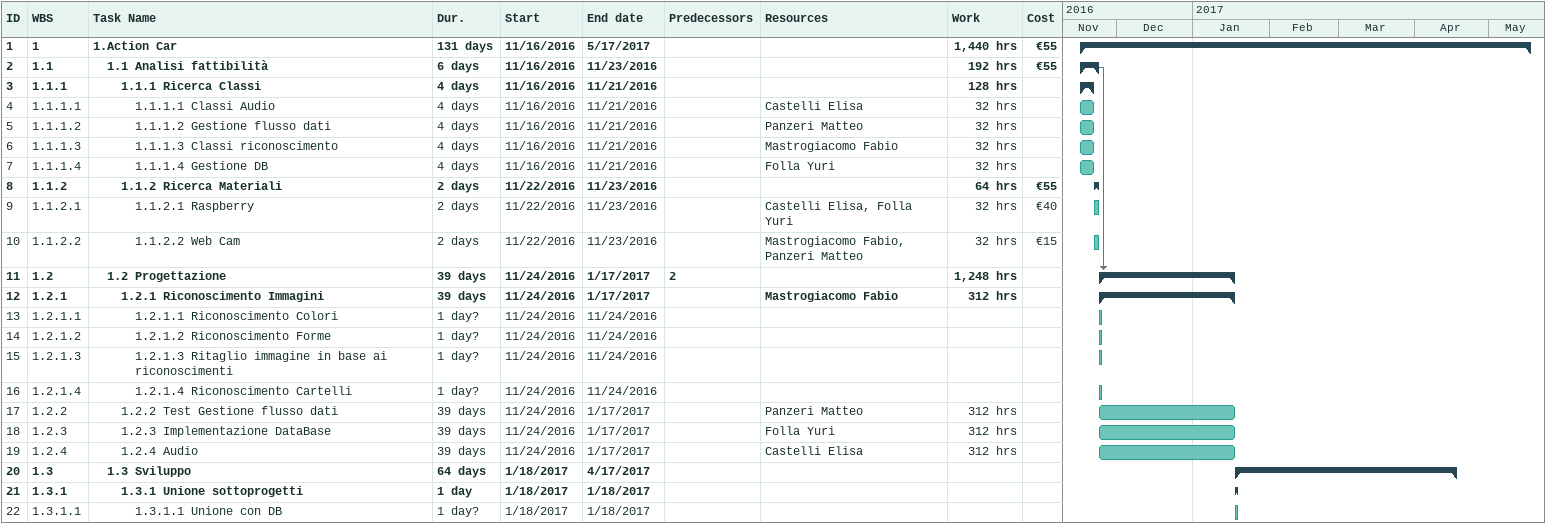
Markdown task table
| ID | WBS | Task | Duration | Start | Finish | Predecessors | Resources | Work (h) | Cost (€) |
|---|---|---|---|---|---|---|---|---|---|
| 1 | 1 | **1.Action Car** | 131d | 2016-11-16 | 2017-05-17 |  |  | 1440 | 55 |
| 2 | 1.1 | **1.1 Analisi fattibilità** | 6d | 2016-11-16 | 2016-11-23 |  |  | 192 | 55 |
| 3 | 1.1.1 | **1.1.1 Ricerca Classi** | 4d | 2016-11-16 | 2016-11-21 |  |  | 128 |  |
| 4 | 1.1.1.1 | 1.1.1.1 Classi Audio | 4d | 2016-11-16 | 2016-11-21 |  | Castelli Elisa | 32 |  |
| 5 | 1.1.1.2 | 1.1.1.2 Gestione flusso dati | 4d | 2016-11-16 | 2016-11-21 |  | Panzeri Matteo | 32 |  |
| 6 | 1.1.1.3 | 1.1.1.3 Classi riconoscimento | 4d | 2016-11-16 | 2016-11-21 |  | Mastrogiacomo Fabio | 32 |  |
| 7 | 1.1.1.4 | 1.1.1.4 Gestione DB | 4d | 2016-11-16 | 2016-11-21 |  | Folla Yuri | 32 |  |
| 8 | 1.1.2 | **1.1.2 Ricerca Materiali** | 2d | 2016-11-22 | 2016-11-23 |  |  | 64 | 55 |
| 9 | 1.1.2.1 | 1.1.2.1 Raspberry | 2d | 2016-11-22 | 2016-11-23 |  | Castelli Elisa, Folla Yuri | 32 | 40 |
| 10 | 1.1.2.2 | 1.1.2.2 Web Cam | 2d | 2016-11-22 | 2016-11-23 |  | Mastrogiacomo Fabio, Panzeri Matteo | 32 | 15 |
| 11 | 1.2 | **1.2 Progettazione** | 39d | 2016-11-24 | 2017-01-17 | 2 |  | 1248 |  |
| 12 | 1.2.1 | **1.2.1 Riconoscimento Immagini** | 39d | 2016-11-24 | 2017-01-17 |  | Mastrogiacomo Fabio | 312 |  |
| 13 | 1.2.1.1 | 1.2.1.1 Riconoscimento Colori | 1d? | 2016-11-24 | 2016-11-24 |  |  |  |  |
| 14 | 1.2.1.2 | 1.2.1.2 Riconoscimento Forme | 1d? | 2016-11-24 | 2016-11-24 |  |  |  |  |
| 15 | 1.2.1.3 | 1.2.1.3 Ritaglio immagine in base ai riconoscimenti | 1d? | 2016-11-24 | 2016-11-24 |  |  |  |  |
| 16 | 1.2.1.4 | 1.2.1.4 Riconoscimento Cartelli | 1d? | 2016-11-24 | 2016-11-24 |  |  |  |  |
| 17 | 1.2.2 | 1.2.2 Test Gestione flusso dati | 39d | 2016-11-24 | 2017-01-17 |  | Panzeri Matteo | 312 |  |
| 18 | 1.2.3 | 1.2.3 Implementazione DataBase | 39d | 2016-11-24 | 2017-01-17 |  | Folla Yuri | 312 |  |
| 19 | 1.2.4 | 1.2.4 Audio | 39d | 2016-11-24 | 2017-01-17 |  | Castelli Elisa | 312 |  |
| 20 | 1.3 | **1.3 Sviluppo** | 64d | 2017-01-18 | 2017-04-17 |  |  |  |  |
| 21 | 1.3.1 | **1.3.1 Unione sottoprogetti** | 1d | 2017-01-18 | 2017-01-18 |  |  |  |  |
| 22 | 1.3.1.1 | 1.3.1.1 Unione con DB | 1d? | 2017-01-18 | 2017-01-18 |  |  |  |  |
